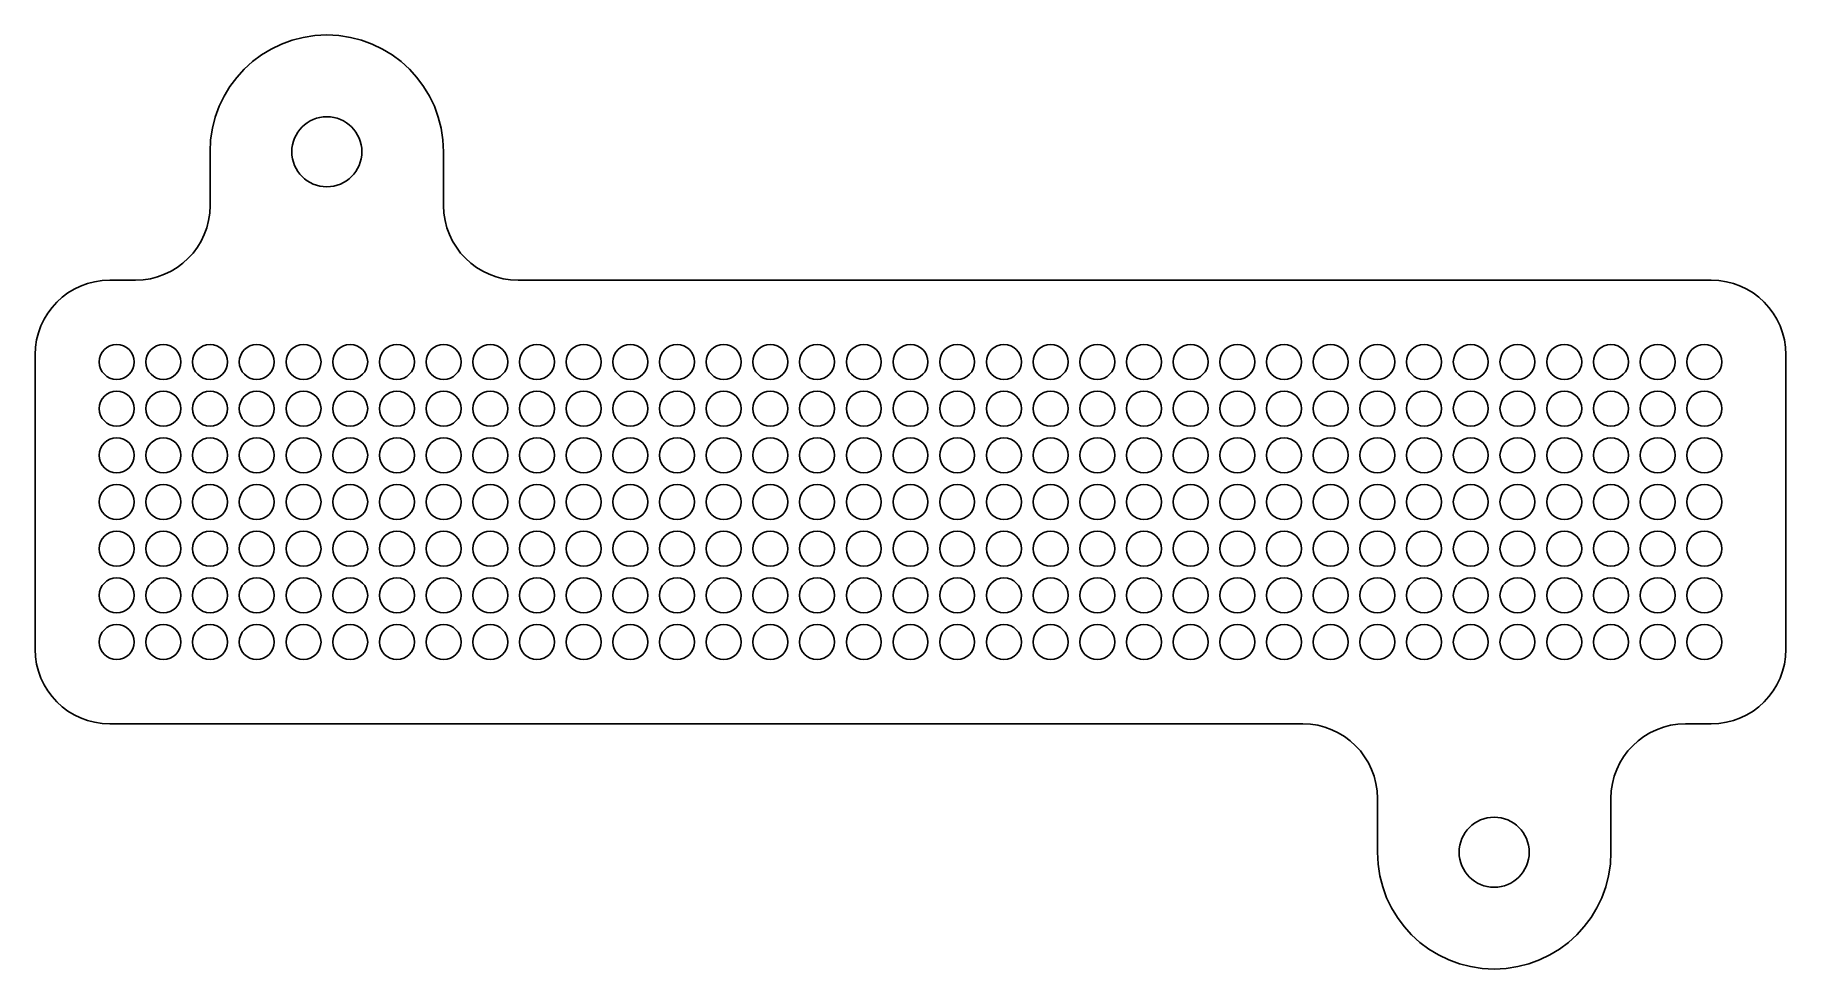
# Model space of a CAD drawing. Header units: inches. Extents: x -1.48 to 1.48, y -0.79 to 0.79.
import ezdxf

# ---------------------------------------------------------------- set-up
doc = ezdxf.new("R2010")
doc.units = ezdxf.units.IN
doc.header["$MEASUREMENT"] = 0

msp = doc.modelspace()

# ---------------------------------------------------------------- linework, layer by layer
at = {"color": 7, "linetype": 'Continuous', "lineweight": 25}
for p, q in [((-1.1811, 0.5), (-1.1811, 0.5906)), ((-0.7874, 0.5906), (-0.7874, 0.5)), ((-1.3504, 0.374), (-1.3071, 0.374)), ((-0.6614, 0.374), (1.3504, 0.374)), ((-1.4764, -0.248), (-1.4764, 0.248)), ((1.4764, 0.248), (1.4764, -0.248)), ((0.6614, -0.374), (-1.3504, -0.374)), ((1.3504, -0.374), (1.3071, -0.374)), ((0.7874, -0.5906), (0.7874, -0.5)), ((1.1811, -0.5), (1.1811, -0.5906))]:
    msp.add_line(p, q, dxfattribs=at)
for centre, radius in [((-0.9843, 0.5906), 0.0591), ((-1.3386, 0.2362), 0.0295), ((-1.2598, 0.2362), 0.0295), ((-1.1811, 0.2362), 0.0295), ((-1.1024, 0.2362), 0.0295), ((-1.0236, 0.2362), 0.0295), ((-0.9449, 0.2362), 0.0295), ((-0.8661, 0.2362), 0.0295), ((-0.7874, 0.2362), 0.0295), ((-0.7087, 0.2362), 0.0295), ((-0.6299, 0.2362), 0.0295), ((-0.5512, 0.2362), 0.0295), ((-0.4724, 0.2362), 0.0295), ((-0.3937, 0.2362), 0.0295), ((-0.315, 0.2362), 0.0295), ((-0.2362, 0.2362), 0.0295), ((-0.1575, 0.2362), 0.0295), ((-0.0787, 0.2362), 0.0295), ((0, 0.2362), 0.0295), ((0.0787, 0.2362), 0.0295), ((0.1575, 0.2362), 0.0295), ((0.2362, 0.2362), 0.0295), ((0.315, 0.2362), 0.0295), ((0.3937, 0.2362), 0.0295), ((0.4724, 0.2362), 0.0295), ((0.5512, 0.2362), 0.0295), ((0.6299, 0.2362), 0.0295), ((0.7087, 0.2362), 0.0295), ((0.7874, 0.2362), 0.0295), ((0.8661, 0.2362), 0.0295), ((0.9449, 0.2362), 0.0295), ((1.0236, 0.2362), 0.0295), ((1.1024, 0.2362), 0.0295), ((1.1811, 0.2362), 0.0295), ((1.2598, 0.2362), 0.0295), ((1.3386, 0.2362), 0.0295), ((-1.3386, 0.1575), 0.0295), ((-1.2598, 0.1575), 0.0295), ((-1.1811, 0.1575), 0.0295), ((-1.1024, 0.1575), 0.0295), ((-1.0236, 0.1575), 0.0295), ((-0.9449, 0.1575), 0.0295), ((-0.8661, 0.1575), 0.0295), ((-0.7874, 0.1575), 0.0295), ((-0.7087, 0.1575), 0.0295), ((-0.6299, 0.1575), 0.0295), ((-0.5512, 0.1575), 0.0295), ((-0.4724, 0.1575), 0.0295), ((-0.3937, 0.1575), 0.0295), ((-0.315, 0.1575), 0.0295), ((-0.2362, 0.1575), 0.0295), ((-0.1575, 0.1575), 0.0295), ((-0.0787, 0.1575), 0.0295), ((0, 0.1575), 0.0295), ((0.0787, 0.1575), 0.0295), ((0.1575, 0.1575), 0.0295), ((0.2362, 0.1575), 0.0295), ((0.315, 0.1575), 0.0295), ((0.3937, 0.1575), 0.0295), ((0.4724, 0.1575), 0.0295), ((0.5512, 0.1575), 0.0295), ((0.6299, 0.1575), 0.0295), ((0.7087, 0.1575), 0.0295), ((0.7874, 0.1575), 0.0295), ((0.8661, 0.1575), 0.0295), ((0.9449, 0.1575), 0.0295), ((1.0236, 0.1575), 0.0295), ((1.1024, 0.1575), 0.0295), ((1.1811, 0.1575), 0.0295), ((1.2598, 0.1575), 0.0295), ((1.3386, 0.1575), 0.0295), ((-1.3386, 0.0787), 0.0295), ((-1.2598, 0.0787), 0.0295), ((-1.1811, 0.0787), 0.0295), ((-1.1024, 0.0787), 0.0295), ((-1.0236, 0.0787), 0.0295), ((-0.9449, 0.0787), 0.0295), ((-0.8661, 0.0787), 0.0295), ((-0.7874, 0.0787), 0.0295), ((-0.7087, 0.0787), 0.0295), ((-0.6299, 0.0787), 0.0295), ((-0.5512, 0.0787), 0.0295), ((-0.4724, 0.0787), 0.0295), ((-0.3937, 0.0787), 0.0295), ((-0.315, 0.0787), 0.0295), ((-0.2362, 0.0787), 0.0295), ((-0.1575, 0.0787), 0.0295), ((-0.0787, 0.0787), 0.0295), ((0, 0.0787), 0.0295), ((0.0787, 0.0787), 0.0295), ((0.1575, 0.0787), 0.0295), ((0.2362, 0.0787), 0.0295), ((0.315, 0.0787), 0.0295), ((0.3937, 0.0787), 0.0295), ((0.4724, 0.0787), 0.0295), ((0.5512, 0.0787), 0.0295), ((0.6299, 0.0787), 0.0295), ((0.7087, 0.0787), 0.0295), ((0.7874, 0.0787), 0.0295), ((0.8661, 0.0787), 0.0295), ((0.9449, 0.0787), 0.0295), ((1.0236, 0.0787), 0.0295), ((1.1024, 0.0787), 0.0295), ((1.1811, 0.0787), 0.0295), ((1.2598, 0.0787), 0.0295), ((1.3386, 0.0787), 0.0295), ((-1.3386, 0), 0.0295), ((-1.2598, 0), 0.0295), ((-1.1811, 0), 0.0295), ((-1.1024, 0), 0.0295), ((-1.0236, 0), 0.0295), ((-0.9449, 0), 0.0295), ((-0.8661, 0), 0.0295), ((-0.7874, 0), 0.0295), ((-0.7087, 0), 0.0295), ((-0.6299, 0), 0.0295), ((-0.5512, 0), 0.0295), ((-0.4724, 0), 0.0295), ((-0.3937, 0), 0.0295), ((-0.315, 0), 0.0295), ((-0.2362, 0), 0.0295), ((-0.1575, 0), 0.0295), ((-0.0787, 0), 0.0295), ((0, 0), 0.0295), ((0.0787, 0), 0.0295), ((0.1575, 0), 0.0295), ((0.2362, 0), 0.0295), ((0.315, 0), 0.0295), ((0.3937, 0), 0.0295), ((0.4724, 0), 0.0295), ((0.5512, 0), 0.0295), ((0.6299, 0), 0.0295), ((0.7087, 0), 0.0295), ((0.7874, 0), 0.0295), ((0.8661, 0), 0.0295), ((0.9449, 0), 0.0295), ((1.0236, 0), 0.0295), ((1.1024, 0), 0.0295), ((1.1811, 0), 0.0295), ((1.2598, 0), 0.0295), ((1.3386, 0), 0.0295), ((-1.3386, -0.0787), 0.0295), ((-1.2598, -0.0787), 0.0295), ((-1.1811, -0.0787), 0.0295), ((-1.1024, -0.0787), 0.0295), ((-1.0236, -0.0787), 0.0295), ((-0.9449, -0.0787), 0.0295), ((-0.8661, -0.0787), 0.0295), ((-0.7874, -0.0787), 0.0295), ((-0.7087, -0.0787), 0.0295), ((-0.6299, -0.0787), 0.0295), ((-0.5512, -0.0787), 0.0295), ((-0.4724, -0.0787), 0.0295), ((-0.3937, -0.0787), 0.0295), ((-0.315, -0.0787), 0.0295), ((-0.2362, -0.0787), 0.0295), ((-0.1575, -0.0787), 0.0295), ((-0.0787, -0.0787), 0.0295), ((0, -0.0787), 0.0295), ((0.0787, -0.0787), 0.0295), ((0.1575, -0.0787), 0.0295), ((0.2362, -0.0787), 0.0295), ((0.315, -0.0787), 0.0295), ((0.3937, -0.0787), 0.0295), ((0.4724, -0.0787), 0.0295), ((0.5512, -0.0787), 0.0295), ((0.6299, -0.0787), 0.0295), ((0.7087, -0.0787), 0.0295), ((0.7874, -0.0787), 0.0295), ((0.8661, -0.0787), 0.0295), ((0.9449, -0.0787), 0.0295), ((1.0236, -0.0787), 0.0295), ((1.1024, -0.0787), 0.0295), ((1.1811, -0.0787), 0.0295), ((1.2598, -0.0787), 0.0295), ((1.3386, -0.0787), 0.0295), ((-1.3386, -0.1575), 0.0295), ((-1.2598, -0.1575), 0.0295), ((-1.1811, -0.1575), 0.0295), ((-1.1024, -0.1575), 0.0295), ((-1.0236, -0.1575), 0.0295), ((-0.9449, -0.1575), 0.0295), ((-0.8661, -0.1575), 0.0295), ((-0.7874, -0.1575), 0.0295), ((-0.7087, -0.1575), 0.0295), ((-0.6299, -0.1575), 0.0295), ((-0.5512, -0.1575), 0.0295), ((-0.4724, -0.1575), 0.0295), ((-0.3937, -0.1575), 0.0295), ((-0.315, -0.1575), 0.0295), ((-0.2362, -0.1575), 0.0295), ((-0.1575, -0.1575), 0.0295), ((-0.0787, -0.1575), 0.0295), ((0, -0.1575), 0.0295), ((0.0787, -0.1575), 0.0295), ((0.1575, -0.1575), 0.0295), ((0.2362, -0.1575), 0.0295), ((0.315, -0.1575), 0.0295), ((0.3937, -0.1575), 0.0295), ((0.4724, -0.1575), 0.0295), ((0.5512, -0.1575), 0.0295), ((0.6299, -0.1575), 0.0295), ((0.7087, -0.1575), 0.0295), ((0.7874, -0.1575), 0.0295), ((0.8661, -0.1575), 0.0295), ((0.9449, -0.1575), 0.0295), ((1.0236, -0.1575), 0.0295), ((1.1024, -0.1575), 0.0295), ((1.1811, -0.1575), 0.0295), ((1.2598, -0.1575), 0.0295), ((1.3386, -0.1575), 0.0295), ((-1.3386, -0.2362), 0.0295), ((-1.2598, -0.2362), 0.0295), ((-1.1811, -0.2362), 0.0295), ((-1.1024, -0.2362), 0.0295), ((-1.0236, -0.2362), 0.0295), ((-0.9449, -0.2362), 0.0295), ((-0.8661, -0.2362), 0.0295), ((-0.7874, -0.2362), 0.0295), ((-0.7087, -0.2362), 0.0295), ((-0.6299, -0.2362), 0.0295), ((-0.5512, -0.2362), 0.0295), ((-0.4724, -0.2362), 0.0295), ((-0.3937, -0.2362), 0.0295), ((-0.315, -0.2362), 0.0295), ((-0.2362, -0.2362), 0.0295), ((-0.1575, -0.2362), 0.0295), ((-0.0787, -0.2362), 0.0295), ((0, -0.2362), 0.0295), ((0.0787, -0.2362), 0.0295), ((0.1575, -0.2362), 0.0295), ((0.2362, -0.2362), 0.0295), ((0.315, -0.2362), 0.0295), ((0.3937, -0.2362), 0.0295), ((0.4724, -0.2362), 0.0295), ((0.5512, -0.2362), 0.0295), ((0.6299, -0.2362), 0.0295), ((0.7087, -0.2362), 0.0295), ((0.7874, -0.2362), 0.0295), ((0.8661, -0.2362), 0.0295), ((0.9449, -0.2362), 0.0295), ((1.0236, -0.2362), 0.0295), ((1.1024, -0.2362), 0.0295), ((1.1811, -0.2362), 0.0295), ((1.2598, -0.2362), 0.0295), ((1.3386, -0.2362), 0.0295), ((0.9843, -0.5906), 0.0591)]:
    msp.add_circle(centre, radius, dxfattribs=at)
for centre, radius, start, end in [((-0.9843, 0.5906), 0.1969, 0, 180), ((-1.3071, 0.5), 0.126, 270, 0), ((-0.6614, 0.5), 0.126, 180, 270), ((-1.3504, 0.248), 0.126, 90, 180), ((1.3504, 0.248), 0.126, 0, 90), ((-1.3504, -0.248), 0.126, 180, 270), ((1.3504, -0.248), 0.126, 270, 0), ((0.6614, -0.5), 0.126, 0, 90), ((1.3071, -0.5), 0.126, 90, 180), ((0.9843, -0.5906), 0.1969, 180, 0)]:
    msp.add_arc(centre, radius, start, end, dxfattribs=at)

doc.saveas('drawing.dxf')
